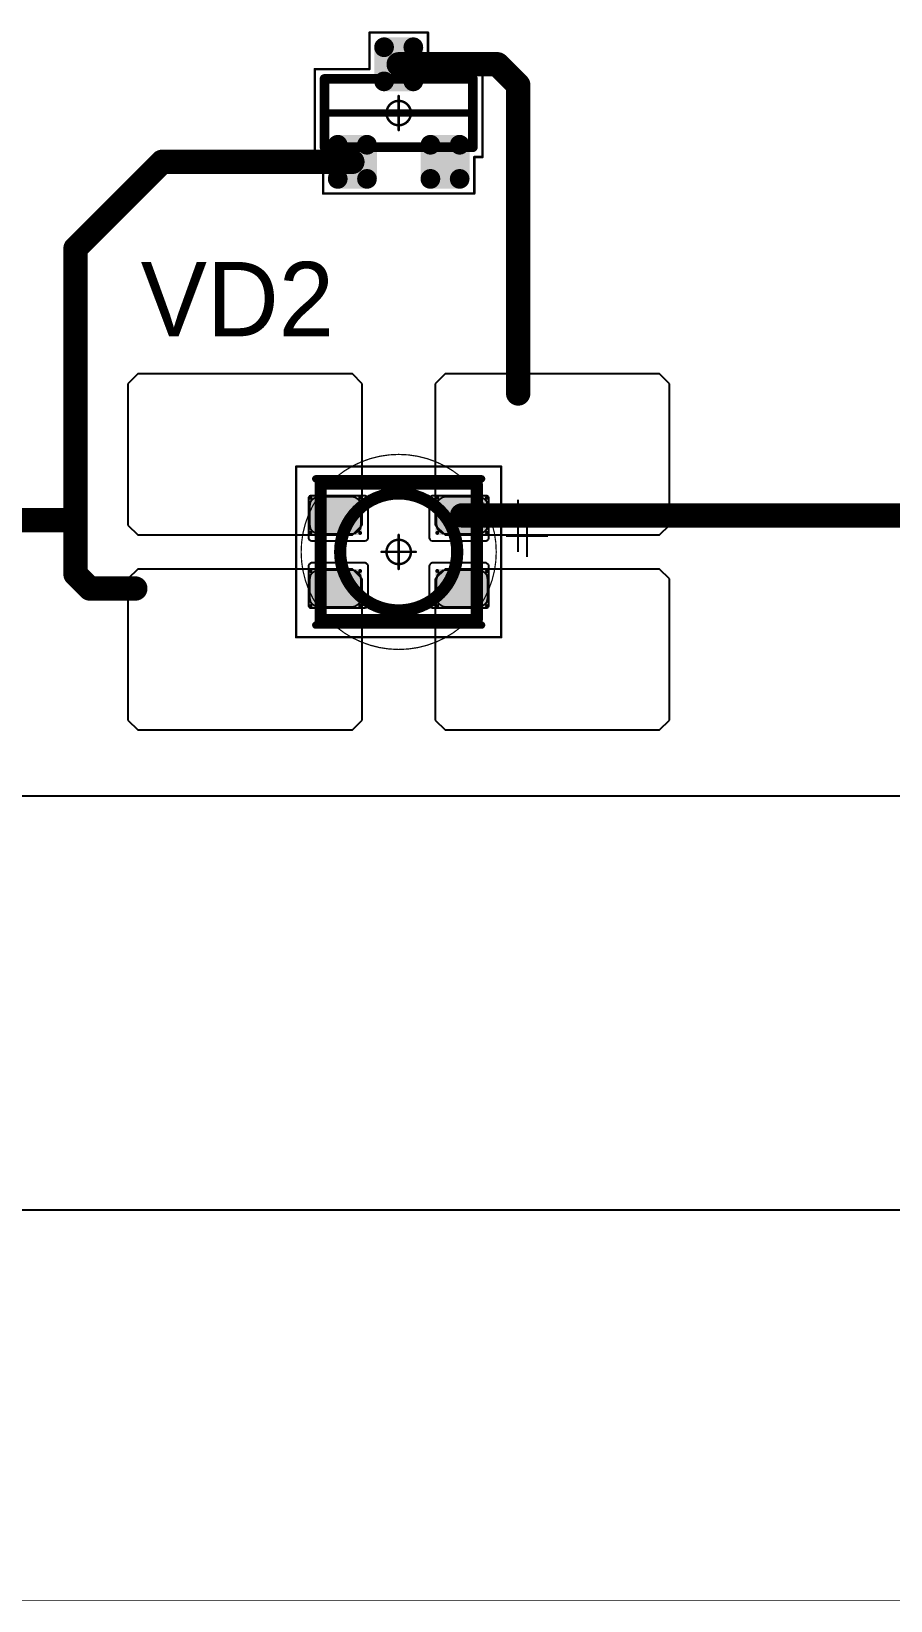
# Model space of a CAD drawing. Header units: millimetres. Extents: x 0 to 400, y 0 to 511.
# Drawn here: x 72.47 to 90.08, y 0 to 32.17 of the extents above; entities that cross this region are included whole.
import ezdxf

# ---------------------------------------------------------------- set-up
doc = ezdxf.new("R2010")
doc.units = ezdxf.units.MM
for name, color, linetype in [('Mechanical10', 56, 'Continuous'), ('Mechanical13', 56, 'Continuous'), ('Mechanical15', 56, 'Continuous'), ('Mechanical2', 216, 'Continuous'), ('TopLayer', 1, 'Continuous'), ('TopOverlay', 2, 'Continuous'), ('TopPaste', 8, 'Continuous'), ('TopSolder', 216, 'Continuous')]:
    doc.layers.add(name, color=color, linetype=linetype)

# ---------------------------------------------------------------- blocks, each defined once
blk = doc.blocks.new('SOT23_595')
at = {"layer": 'Mechanical13', "const_width": 0.2}
for points in [[(-0.7, 1.52), (0.7, 1.52)], [(-0.7, 1.52), (-0.7, -1.52)], [(0.7, 1.52), (0.7, -1.52)], [(-0.7, -1.52), (0.7, -1.52)]]:
    blk.add_lwpolyline(points, dxfattribs=at)
at = {"layer": 'Mechanical13', "const_width": 0.1}
for points in [[(-0.75, 1.52, 1), (-0.65, 1.52, 1)], [(-0.75, 1.52, 1), (-0.65, 1.52, 1)], [(0.65, 1.52, 1), (0.75, 1.52, 1)], [(0.65, 1.52, 1), (0.75, 1.52, 1)], [(-0.75, -1.52, 1), (-0.65, -1.52, 1)], [(-0.75, -1.52, 1), (-0.65, -1.52, 1)], [(0.65, -1.52, 1), (0.75, -1.52, 1)], [(0.65, -1.52, 1), (0.75, -1.52, 1)]]:
    blk.add_lwpolyline(points, format="xyb", close=True, dxfattribs=at)
at = {"layer": 'Mechanical15', "const_width": 0.05}
for points in [[(-0.9, 1.72), (-0.9, 1.55)], [(-0.9, 1.72), (0.9, 1.72)], [(0.9, 1.72), (0.9, 0.6)], [(-1.65, 1.55), (-1.65, -1.55)], [(-1.65, 1.55), (-0.9, 1.55)], [(0, 0.35), (0, -0.35)], [(0.9, 0.6), (1.65, 0.6)], [(1.65, 0.6), (1.65, -0.6)], [(-0.35, 0), (0.35, 0)], [(0.9, -0.6), (1.65, -0.6)], [(0.9, -0.6), (0.9, -1.72)], [(-1.65, -1.55), (-0.9, -1.55)], [(-0.9, -1.55), (-0.9, -1.72)], [(-0.9, -1.72), (0.9, -1.72)]]:
    blk.add_lwpolyline(points, dxfattribs=at)
at = {"layer": 'Mechanical15'}
for points, const_width in [([(-0.913, 1.72, 1), (-0.888, 1.72, 1)], 0.025), ([(-0.913, 1.72, 1), (-0.888, 1.72, 1)], 0.025), ([(0.888, 1.72, 1), (0.913, 1.72, 1)], 0.025), ([(0.888, 1.72, 1), (0.913, 1.72, 1)], 0.025), ([(-1.662, 1.55, 1), (-1.637, 1.55, 1)], 0.025), ([(-1.662, 1.55, 1), (-1.637, 1.55, 1)], 0.025), ([(-0.913, 1.55, 1), (-0.888, 1.55, 1)], 0.025), ([(-0.913, 1.55, 1), (-0.888, 1.55, 1)], 0.025), ([(-0.012, 0.35, 1), (0.012, 0.35, 1)], 0.025), ([(0.888, 0.6, 1), (0.913, 0.6, 1)], 0.025), ([(0.888, 0.6, 1), (0.913, 0.6, 1)], 0.025), ([(1.637, 0.6, 1), (1.662, 0.6, 1)], 0.025), ([(1.637, 0.6, 1), (1.662, 0.6, 1)], 0.025), ([(-0.362, 0, 1), (-0.337, 0, 1)], 0.025), ([(0.25, 0, 1), (-0.25, 0, 1)], 0.05), ([(-0.262, 0, 1), (-0.238, 0, 1)], 0.025), ([(0.238, 0, 1), (0.262, 0, 1)], 0.025), ([(0.337, 0, 1), (0.362, 0, 1)], 0.025), ([(-0.012, -0.35, 1), (0.012, -0.35, 1)], 0.025), ([(0.888, -0.6, 1), (0.913, -0.6, 1)], 0.025), ([(0.888, -0.6, 1), (0.913, -0.6, 1)], 0.025), ([(1.637, -0.6, 1), (1.662, -0.6, 1)], 0.025), ([(1.637, -0.6, 1), (1.662, -0.6, 1)], 0.025), ([(-1.662, -1.55, 1), (-1.637, -1.55, 1)], 0.025), ([(-1.662, -1.55, 1), (-1.637, -1.55, 1)], 0.025), ([(-0.913, -1.55, 1), (-0.888, -1.55, 1)], 0.025), ([(-0.913, -1.55, 1), (-0.888, -1.55, 1)], 0.025), ([(-0.913, -1.72, 1), (-0.888, -1.72, 1)], 0.025), ([(-0.913, -1.72, 1), (-0.888, -1.72, 1)], 0.025), ([(0.888, -1.72, 1), (0.913, -1.72, 1)], 0.025), ([(0.888, -1.72, 1), (0.913, -1.72, 1)], 0.025)]:
    blk.add_lwpolyline(points, format="xyb", close=True, dxfattribs=dict(at, const_width=const_width))
at = {"layer": 'TopLayer', "const_width": 0.1}
for points in [[(-1.4, 1.25, 1), (-1.3, 1.25, 1)], [(-0.7, 1.25, 1), (-0.6, 1.25, 1)], [(-1.4, 0.65, 1), (-1.3, 0.65, 1)], [(-0.7, 0.65, 1), (-0.6, 0.65, 1)], [(0.6, 0.3, 1), (0.7, 0.3, 1)], [(1.3, 0.3, 1), (1.4, 0.3, 1)], [(0.6, -0.3, 1), (0.7, -0.3, 1)], [(1.3, -0.3, 1), (1.4, -0.3, 1)], [(-1.4, -0.65, 1), (-1.3, -0.65, 1)], [(-0.7, -0.65, 1), (-0.6, -0.65, 1)], [(-1.4, -1.25, 1), (-1.3, -1.25, 1)], [(-0.7, -1.25, 1), (-0.6, -1.25, 1)]]:
    blk.add_lwpolyline(points, format="xyb", close=True, dxfattribs=at)
at = {"layer": 'TopLayer'}
for points in [[(-1.35, 1.35), (-1.35, 0.55), (-0.65, 1.35), (-0.65, 0.55)], [(-1.45, 1.25), (-1.45, 0.65), (-0.55, 1.25), (-0.55, 0.65)], [(0.65, 0.4), (0.65, -0.4), (1.35, 0.4), (1.35, -0.4)], [(0.55, 0.3), (0.55, -0.3), (1.45, 0.3), (1.45, -0.3)], [(-1.35, -0.55), (-1.35, -1.35), (-0.65, -0.55), (-0.65, -1.35)], [(-1.45, -0.65), (-1.45, -1.25), (-0.55, -0.65), (-0.55, -1.25)]]:
    blk.add_solid(points, dxfattribs=at)
at = {"layer": 'TopOverlay', "const_width": 0.15}
blk.add_lwpolyline([(0, 1.5), (0, -1.5)], dxfattribs=at)
at = {"layer": 'TopOverlay', "const_width": 0.075}
for points in [[(-0.038, 1.5, 1), (0.038, 1.5, 1)], [(-0.038, -1.5, 1), (0.038, -1.5, 1)]]:
    blk.add_lwpolyline(points, format="xyb", close=True, dxfattribs=at)
at = {"layer": 'TopPaste', "const_width": 0.075}
for points in [[(-1.387, 1.25, 1), (-1.313, 1.25, 1)], [(-0.687, 1.25, 1), (-0.613, 1.25, 1)], [(-1.387, 0.65, 1), (-1.313, 0.65, 1)], [(-0.687, 0.65, 1), (-0.613, 0.65, 1)], [(0.613, 0.3, 1), (0.687, 0.3, 1)], [(1.313, 0.3, 1), (1.387, 0.3, 1)], [(0.613, -0.3, 1), (0.687, -0.3, 1)], [(1.313, -0.3, 1), (1.387, -0.3, 1)], [(-1.387, -0.65, 1), (-1.313, -0.65, 1)], [(-0.687, -0.65, 1), (-0.613, -0.65, 1)], [(-1.387, -1.25, 1), (-1.313, -1.25, 1)], [(-0.687, -1.25, 1), (-0.613, -1.25, 1)]]:
    blk.add_lwpolyline(points, format="xyb", close=True, dxfattribs=at)
at = {"layer": 'TopPaste'}
for points in [[(-1.35, 1.325), (-1.35, 0.575), (-0.65, 1.325), (-0.65, 0.575)], [(-1.425, 1.25), (-1.425, 0.65), (-0.575, 1.25), (-0.575, 0.65)], [(0.65, 0.375), (0.65, -0.375), (1.35, 0.375), (1.35, -0.375)], [(0.575, 0.3), (0.575, -0.3), (1.425, 0.3), (1.425, -0.3)], [(-1.35, -0.575), (-1.35, -1.325), (-0.65, -0.575), (-0.65, -1.325)], [(-1.425, -0.65), (-1.425, -1.25), (-0.575, -0.65), (-0.575, -1.25)]]:
    blk.add_solid(points, dxfattribs=at)
at = {"layer": 'TopSolder', "const_width": 0.202}
for points in [[(-1.451, 1.25, 1), (-1.249, 1.25, 1)], [(-0.751, 1.25, 1), (-0.549, 1.25, 1)], [(-1.451, 0.65, 1), (-1.249, 0.65, 1)], [(-0.751, 0.65, 1), (-0.549, 0.65, 1)], [(0.549, 0.3, 1), (0.751, 0.3, 1)], [(1.249, 0.3, 1), (1.451, 0.3, 1)], [(0.549, -0.3, 1), (0.751, -0.3, 1)], [(1.249, -0.3, 1), (1.451, -0.3, 1)], [(-1.451, -0.65, 1), (-1.249, -0.65, 1)], [(-0.751, -0.65, 1), (-0.549, -0.65, 1)], [(-1.451, -1.25, 1), (-1.249, -1.25, 1)], [(-0.751, -1.25, 1), (-0.549, -1.25, 1)]]:
    blk.add_lwpolyline(points, format="xyb", close=True, dxfattribs=at)
at = {"layer": 'TopSolder'}
for points in [[(-1.35, 1.452), (-1.35, 0.448), (-0.65, 1.452), (-0.65, 0.448)], [(-1.552, 1.25), (-1.552, 0.65), (-0.448, 1.25), (-0.448, 0.65)], [(0.65, 0.502), (0.65, -0.502), (1.35, 0.502), (1.35, -0.502)], [(0.448, 0.3), (0.448, -0.3), (1.552, 0.3), (1.552, -0.3)], [(-1.35, -0.448), (-1.35, -1.452), (-0.65, -0.448), (-0.65, -1.452)], [(-1.552, -0.65), (-1.552, -1.25), (-0.448, -0.65), (-0.448, -1.25)]]:
    blk.add_solid(points, dxfattribs=at)
blk = doc.blocks.new('E65F_799')
at = {"layer": 'Mechanical13'}
for p, q in [((2.441, 1.071), (2.441, 0)), ((1.905, 0.536), (2.976, 0.536))]:
    blk.add_line(p, q, dxfattribs=at)
at = {"layer": 'Mechanical13', "const_width": 0.25}
for points in [[(-1.6, -1.4), (-1.6, 1.4)], [(-1.6, 1.4), (1.6, 1.4)], [(1.6, -1.4), (1.6, 1.4)], [(-1.6, -1.4), (1.6, -1.4)]]:
    blk.add_lwpolyline(points, dxfattribs=at)
at = {"layer": 'Mechanical13'}
for points, const_width in [([(-1.663, 1.4, 1), (-1.538, 1.4, 1)], 0.125), ([(-1.663, 1.4, 1), (-1.538, 1.4, 1)], 0.125), ([(1.2, 0, 1), (-1.2, 0, 1)], 0.25), ([(1.537, 1.4, 1), (1.662, 1.4, 1)], 0.125), ([(1.537, 1.4, 1), (1.662, 1.4, 1)], 0.125), ([(-1.263, 0, 1), (-1.138, 0, 1)], 0.125), ([(1.137, 0, 1), (1.262, 0, 1)], 0.125), ([(-1.663, -1.4, 1), (-1.538, -1.4, 1)], 0.125), ([(-1.663, -1.4, 1), (-1.538, -1.4, 1)], 0.125), ([(1.537, -1.4, 1), (1.662, -1.4, 1)], 0.125), ([(1.537, -1.4, 1), (1.662, -1.4, 1)], 0.125)]:
    blk.add_lwpolyline(points, format="xyb", close=True, dxfattribs=dict(at, const_width=const_width))
at = {"layer": 'Mechanical15', "const_width": 0.05}
for points in [[(-2.1, 1.75), (2.1, 1.75)], [(-2.1, -1.75), (-2.1, 1.75)], [(2.1, -1.75), (2.1, 1.75)], [(0, -0.35), (0, 0.35)], [(0, -0.35), (0, 0.35)], [(-0.35, 0), (0.35, 0)], [(-0.35, 0), (0.35, 0)], [(-2.1, -1.75), (2.1, -1.75)]]:
    blk.add_lwpolyline(points, dxfattribs=at)
at = {"layer": 'Mechanical15'}
for points, const_width in [([(-2.113, 1.75, 1), (-2.088, 1.75, 1)], 0.025), ([(-2.113, 1.75, 1), (-2.088, 1.75, 1)], 0.025), ([(2.087, 1.75, 1), (2.112, 1.75, 1)], 0.025), ([(2.087, 1.75, 1), (2.112, 1.75, 1)], 0.025), ([(-0.013, 0.35, 1), (0.012, 0.35, 1)], 0.025), ([(-0.013, 0.35, 1), (0.012, 0.35, 1)], 0.025), ([(-0.363, 0, 1), (-0.338, 0, 1)], 0.025), ([(-0.363, 0, 1), (-0.338, 0, 1)], 0.025), ([(0.25, 0, 1), (-0.25, 0, 1)], 0.05), ([(0.25, 0, 1), (-0.25, 0, 1)], 0.05), ([(-0.263, 0, 1), (-0.238, 0, 1)], 0.025), ([(-0.263, 0, 1), (-0.238, 0, 1)], 0.025), ([(0.237, 0, 1), (0.262, 0, 1)], 0.025), ([(0.237, 0, 1), (0.262, 0, 1)], 0.025), ([(0.337, 0, 1), (0.362, 0, 1)], 0.025), ([(0.337, 0, 1), (0.362, 0, 1)], 0.025), ([(-0.013, -0.35, 1), (0.012, -0.35, 1)], 0.025), ([(-0.013, -0.35, 1), (0.012, -0.35, 1)], 0.025), ([(-2.113, -1.75, 1), (-2.088, -1.75, 1)], 0.025), ([(-2.113, -1.75, 1), (-2.088, -1.75, 1)], 0.025), ([(2.087, -1.75, 1), (2.112, -1.75, 1)], 0.025), ([(2.087, -1.75, 1), (2.112, -1.75, 1)], 0.025)]:
    blk.add_lwpolyline(points, format="xyb", close=True, dxfattribs=dict(at, const_width=const_width))
at = {"layer": 'TopLayer'}
for p, q in [((-5.35, 3.65), (-5.55, 3.45)), ((-0.95, 3.65), (-5.35, 3.65)), ((-5.35, 3.65), (-5.35, 3.65)), ((-0.75, 3.45), (-0.95, 3.65)), ((0.95, 3.65), (0.75, 3.45)), ((5.35, 3.65), (0.95, 3.65)), ((0.95, 3.65), (0.95, 3.65)), ((5.55, 3.45), (5.35, 3.65)), ((-5.55, 3.45), (-5.55, 3.45)), ((-5.55, 3.45), (-5.55, 0.55)), ((-0.75, 0.55), (-0.75, 3.45)), ((0.75, 3.45), (0.75, 3.45)), ((0.75, 3.45), (0.75, 0.55)), ((5.55, 0.55), (5.55, 3.45)), ((-5.55, 0.55), (-5.35, 0.35)), ((-5.35, 0.35), (-0.95, 0.35)), ((-0.95, 0.35), (-0.75, 0.55)), ((0.75, 0.55), (0.95, 0.35)), ((0.95, 0.35), (5.35, 0.35)), ((5.35, 0.35), (5.55, 0.55)), ((-5.35, -0.35), (-5.55, -0.55)), ((-5.55, -0.55), (-5.55, -0.55)), ((-5.55, -0.55), (-5.55, -3.45)), ((-0.95, -0.35), (-5.35, -0.35)), ((-5.35, -0.35), (-5.35, -0.35)), ((-0.75, -0.55), (-0.95, -0.35)), ((-0.75, -3.45), (-0.75, -0.55)), ((0.95, -0.35), (0.75, -0.55)), ((0.75, -0.55), (0.75, -0.55)), ((0.75, -0.55), (0.75, -3.45)), ((5.35, -0.35), (0.95, -0.35)), ((0.95, -0.35), (0.95, -0.35)), ((5.55, -0.55), (5.35, -0.35)), ((5.55, -3.45), (5.55, -0.55)), ((-5.55, -3.45), (-5.35, -3.65)), ((-0.95, -3.65), (-0.75, -3.45)), ((0.75, -3.45), (0.95, -3.65)), ((5.35, -3.65), (5.55, -3.45)), ((-5.35, -3.65), (-0.95, -3.65)), ((0.95, -3.65), (5.35, -3.65))]:
    blk.add_line(p, q, dxfattribs=at)
at = {"layer": 'TopLayer', "const_width": 0.04}
for points in [[(-1.83, 1.11, 1), (-1.79, 1.11, 1)], [(-0.81, 1.11, 1), (-0.77, 1.11, 1)], [(0.77, 1.11, 1), (0.81, 1.11, 1)], [(1.79, 1.11, 1), (1.83, 1.11, 1)], [(-1.83, 0.39, 1), (-1.79, 0.39, 1)], [(-0.81, 0.39, 1), (-0.77, 0.39, 1)], [(0.77, 0.39, 1), (0.81, 0.39, 1)], [(1.79, 0.39, 1), (1.83, 0.39, 1)], [(-1.83, -0.39, 1), (-1.79, -0.39, 1)], [(-0.81, -0.39, 1), (-0.77, -0.39, 1)], [(0.77, -0.39, 1), (0.81, -0.39, 1)], [(1.79, -0.39, 1), (1.83, -0.39, 1)], [(-1.83, -1.11, 1), (-1.79, -1.11, 1)], [(-0.81, -1.11, 1), (-0.77, -1.11, 1)], [(0.77, -1.11, 1), (0.81, -1.11, 1)], [(1.79, -1.11, 1), (1.83, -1.11, 1)]]:
    blk.add_lwpolyline(points, format="xyb", close=True, dxfattribs=at)
at = {"layer": 'TopLayer'}
for points in [[(-1.85, 1.11), (-1.85, 0.39), (-0.75, 1.11), (-0.75, 0.39)], [(-1.81, 1.15), (-1.81, 0.35), (-0.79, 1.15), (-0.79, 0.35)], [(0.75, 1.11), (0.75, 0.39), (1.85, 1.11), (1.85, 0.39)], [(0.79, 1.15), (0.79, 0.35), (1.81, 1.15), (1.81, 0.35)], [(-1.85, -0.39), (-1.85, -1.11), (-0.75, -0.39), (-0.75, -1.11)], [(-1.81, -0.35), (-1.81, -1.15), (-0.79, -0.35), (-0.79, -1.15)], [(0.75, -0.39), (0.75, -1.11), (1.85, -0.39), (1.85, -1.11)], [(0.79, -0.35), (0.79, -1.15), (1.81, -0.35), (1.81, -1.15)]]:
    blk.add_solid(points, dxfattribs=at)
at = {"layer": 'TopOverlay'}
for p, q in [((2.628, 0.757), (2.628, -0.1)), ((2.2, 0.328), (3.057, 0.328))]:
    blk.add_line(p, q, dxfattribs=at)
at = {"layer": 'TopOverlay', "const_width": 0.15}
for points in [[(-1.7, 1.5), (1.7, 1.5)], [(-1.7, -1.5), (1.7, -1.5)]]:
    blk.add_lwpolyline(points, dxfattribs=at)
at = {"layer": 'TopOverlay', "const_width": 0.075}
for points in [[(-1.738, 1.5, 1), (-1.663, 1.5, 1)], [(1.662, 1.5, 1), (1.737, 1.5, 1)], [(-1.738, -1.5, 1), (-1.663, -1.5, 1)], [(1.662, -1.5, 1), (1.737, -1.5, 1)]]:
    blk.add_lwpolyline(points, format="xyb", close=True, dxfattribs=at)
at = {"layer": 'TopPaste'}
for p, q in [((-1.814, 1.011), (-1.829, 0.938)), ((-1.773, 1.073), (-1.814, 1.011)), ((-1.711, 1.114), (-1.773, 1.073)), ((-1.638, 1.129), (-1.711, 1.114)), ((-0.963, 1.129), (-1.638, 1.129)), ((-0.889, 1.114), (-0.963, 1.129)), ((-0.827, 1.073), (-0.889, 1.114)), ((-0.786, 1.011), (-0.827, 1.073)), ((-0.771, 0.938), (-0.786, 1.011)), ((0.786, 1.011), (0.771, 0.938)), ((0.827, 1.073), (0.786, 1.011)), ((0.889, 1.114), (0.827, 1.073)), ((0.962, 1.129), (0.889, 1.114)), ((1.637, 1.129), (0.962, 1.129)), ((1.711, 1.114), (1.637, 1.129)), ((1.773, 1.073), (1.711, 1.114)), ((1.814, 1.011), (1.773, 1.073)), ((1.829, 0.938), (1.814, 1.011)), ((-1.829, 0.938), (-1.829, 0.563)), ((-0.771, 0.563), (-0.771, 0.938)), ((0.771, 0.938), (0.771, 0.563)), ((1.829, 0.563), (1.829, 0.938)), ((-1.829, 0.563), (-1.814, 0.489)), ((-1.814, 0.489), (-1.773, 0.427)), ((-1.773, 0.427), (-1.711, 0.386)), ((-1.711, 0.386), (-1.638, 0.371)), ((-1.638, 0.371), (-0.963, 0.371)), ((-0.963, 0.371), (-0.889, 0.386)), ((-0.889, 0.386), (-0.827, 0.427)), ((-0.827, 0.427), (-0.786, 0.489)), ((-0.786, 0.489), (-0.771, 0.563)), ((0.771, 0.563), (0.786, 0.489)), ((0.786, 0.489), (0.827, 0.427)), ((0.827, 0.427), (0.889, 0.386)), ((0.889, 0.386), (0.962, 0.371)), ((0.962, 0.371), (1.637, 0.371)), ((1.637, 0.371), (1.711, 0.386)), ((1.711, 0.386), (1.773, 0.427)), ((1.773, 0.427), (1.814, 0.489)), ((1.814, 0.489), (1.829, 0.563)), ((-1.814, -0.489), (-1.829, -0.563)), ((-1.829, -0.563), (-1.829, -0.938)), ((-1.773, -0.427), (-1.814, -0.489)), ((-1.711, -0.386), (-1.773, -0.427)), ((-1.638, -0.371), (-1.711, -0.386)), ((-0.963, -0.371), (-1.638, -0.371)), ((-0.889, -0.386), (-0.963, -0.371)), ((-0.827, -0.427), (-0.889, -0.386)), ((-0.786, -0.489), (-0.827, -0.427)), ((-0.771, -0.563), (-0.786, -0.489)), ((-0.771, -0.938), (-0.771, -0.563)), ((0.786, -0.489), (0.771, -0.563)), ((0.771, -0.563), (0.771, -0.938)), ((0.827, -0.427), (0.786, -0.489)), ((0.889, -0.386), (0.827, -0.427)), ((0.962, -0.371), (0.889, -0.386)), ((1.637, -0.371), (0.962, -0.371)), ((1.711, -0.386), (1.637, -0.371)), ((1.773, -0.427), (1.711, -0.386)), ((1.814, -0.489), (1.773, -0.427)), ((1.829, -0.563), (1.814, -0.489)), ((1.829, -0.938), (1.829, -0.563)), ((-1.829, -0.938), (-1.814, -1.011)), ((-0.786, -1.011), (-0.771, -0.938)), ((0.771, -0.938), (0.786, -1.011)), ((1.814, -1.011), (1.829, -0.938)), ((-1.814, -1.011), (-1.773, -1.073)), ((-1.773, -1.073), (-1.711, -1.114)), ((-1.711, -1.114), (-1.638, -1.129)), ((-1.638, -1.129), (-0.963, -1.129)), ((-0.963, -1.129), (-0.889, -1.114)), ((-0.889, -1.114), (-0.827, -1.073)), ((-0.827, -1.073), (-0.786, -1.011)), ((0.786, -1.011), (0.827, -1.073)), ((0.827, -1.073), (0.889, -1.114)), ((0.889, -1.114), (0.962, -1.129)), ((0.962, -1.129), (1.637, -1.129)), ((1.637, -1.129), (1.711, -1.114)), ((1.711, -1.114), (1.773, -1.073)), ((1.773, -1.073), (1.814, -1.011))]:
    blk.add_line(p, q, dxfattribs=at)
at = {"layer": 'TopSolder'}
for p, q in [((-1.842, 1.129), (-1.85, 1.111)), ((-1.85, 1.111), (-1.85, 1.101)), ((-1.85, 1.101), (-1.85, 1.101)), ((-1.85, 1.101), (-1.85, 0.301)), ((-1.828, 1.143), (-1.842, 1.129)), ((-1.81, 1.151), (-1.828, 1.143)), ((-1.8, 1.151), (-1.81, 1.151)), ((-0.7, 1.151), (-1.8, 1.151)), ((-0.685, 1.151), (-0.7, 1.151)), ((-0.7, 1.151), (-0.7, 1.151)), ((-0.658, 1.139), (-0.685, 1.151)), ((-0.636, 1.118), (-0.658, 1.139)), ((-0.625, 1.09), (-0.636, 1.118)), ((-0.625, 1.076), (-0.625, 1.09)), ((-0.625, 0.301), (-0.625, 1.076)), ((0.636, 1.118), (0.625, 1.09)), ((0.625, 1.09), (0.625, 1.076)), ((0.625, 1.076), (0.625, 1.076)), ((0.625, 1.076), (0.625, 0.301)), ((0.657, 1.139), (0.636, 1.118)), ((0.685, 1.151), (0.657, 1.139)), ((0.7, 1.151), (0.685, 1.151)), ((1.8, 1.151), (0.7, 1.151)), ((1.81, 1.151), (1.8, 1.151)), ((1.8, 1.151), (1.8, 1.151)), ((1.828, 1.143), (1.81, 1.151)), ((1.842, 1.129), (1.828, 1.143)), ((1.85, 1.111), (1.842, 1.129)), ((1.85, 1.101), (1.85, 1.111)), ((1.85, 0.301), (1.85, 1.101)), ((-1.85, 0.301), (-1.85, 0.286)), ((-1.85, 0.286), (-1.839, 0.258)), ((-1.839, 0.258), (-1.818, 0.237)), ((-1.818, 0.237), (-1.79, 0.226)), ((-1.79, 0.226), (-1.775, 0.226)), ((-1.775, 0.226), (-1.775, 0.226)), ((-1.775, 0.226), (-0.7, 0.226)), ((-0.7, 0.226), (-0.685, 0.226)), ((-0.685, 0.226), (-0.658, 0.237)), ((-0.658, 0.237), (-0.636, 0.258)), ((-0.636, 0.258), (-0.625, 0.286)), ((-0.625, 0.286), (-0.625, 0.301)), ((-0.625, 0.301), (-0.625, 0.301)), ((0.625, 0.301), (0.625, 0.286)), ((0.625, 0.286), (0.636, 0.258)), ((0.636, 0.258), (0.657, 0.237)), ((0.657, 0.237), (0.685, 0.226)), ((0.685, 0.226), (0.7, 0.226)), ((0.7, 0.226), (0.7, 0.226)), ((0.7, 0.226), (1.775, 0.226)), ((1.775, 0.226), (1.79, 0.226)), ((1.79, 0.226), (1.817, 0.237)), ((1.817, 0.237), (1.839, 0.258)), ((1.839, 0.258), (1.85, 0.286)), ((1.85, 0.286), (1.85, 0.301)), ((1.85, 0.301), (1.85, 0.301)), ((-1.839, -0.257), (-1.85, -0.285)), ((-1.85, -0.285), (-1.85, -0.299)), ((-1.85, -0.299), (-1.85, -0.299)), ((-1.85, -0.299), (-1.85, -1.099)), ((-1.818, -0.236), (-1.839, -0.257)), ((-1.79, -0.224), (-1.818, -0.236)), ((-1.775, -0.224), (-1.79, -0.224)), ((-0.7, -0.224), (-1.775, -0.224)), ((-0.685, -0.224), (-0.7, -0.224)), ((-0.7, -0.224), (-0.7, -0.224)), ((-0.658, -0.236), (-0.685, -0.224)), ((-0.636, -0.257), (-0.658, -0.236)), ((-0.625, -0.285), (-0.636, -0.257)), ((-0.625, -0.299), (-0.625, -0.285)), ((-0.625, -1.074), (-0.625, -0.299)), ((0.636, -0.257), (0.625, -0.285)), ((0.625, -0.285), (0.625, -0.299)), ((0.625, -0.299), (0.625, -0.299)), ((0.625, -0.299), (0.625, -1.074)), ((0.657, -0.236), (0.636, -0.257)), ((0.685, -0.224), (0.657, -0.236)), ((0.7, -0.224), (0.685, -0.224)), ((1.775, -0.224), (0.7, -0.224)), ((1.79, -0.224), (1.775, -0.224)), ((1.775, -0.224), (1.775, -0.224)), ((1.817, -0.236), (1.79, -0.224)), ((1.839, -0.257), (1.817, -0.236)), ((1.85, -0.285), (1.839, -0.257)), ((1.85, -0.299), (1.85, -0.285)), ((1.85, -1.099), (1.85, -0.299)), ((-1.85, -1.099), (-1.85, -1.109)), ((-1.85, -1.109), (-1.842, -1.128)), ((-1.842, -1.128), (-1.828, -1.142)), ((-1.828, -1.142), (-1.81, -1.149)), ((-1.81, -1.149), (-1.8, -1.149)), ((-1.8, -1.149), (-0.7, -1.149)), ((-1.8, -1.149), (-1.8, -1.149)), ((-0.7, -1.149), (-0.685, -1.149)), ((-0.685, -1.149), (-0.658, -1.138)), ((-0.658, -1.138), (-0.636, -1.117)), ((-0.636, -1.117), (-0.625, -1.089)), ((-0.625, -1.089), (-0.625, -1.074)), ((-0.625, -1.074), (-0.625, -1.074)), ((0.625, -1.074), (0.625, -1.089)), ((0.625, -1.089), (0.636, -1.117)), ((0.636, -1.117), (0.657, -1.138)), ((0.657, -1.138), (0.685, -1.149)), ((0.685, -1.149), (0.7, -1.149)), ((0.7, -1.149), (1.8, -1.149)), ((0.7, -1.149), (0.7, -1.149)), ((1.8, -1.149), (1.81, -1.149)), ((1.81, -1.149), (1.828, -1.142)), ((1.828, -1.142), (1.842, -1.128)), ((1.842, -1.128), (1.85, -1.109)), ((1.85, -1.109), (1.85, -1.099)), ((1.85, -1.099), (1.85, -1.099))]:
    blk.add_line(p, q, dxfattribs=at)

msp = doc.modelspace()

# ---------------------------------------------------------------- linework, layer by layer
at = {"layer": 'Mechanical10', "const_width": 0.01}
msp.add_lwpolyline([(0, 0), (400, 0)], dxfattribs=at)
at = {"layer": 'Mechanical2'}
for points, const_width in [([(82, 21.5, 1), (78, 21.5, 1)], 0.0254), ([(80, 23.5, 1), (80, 23.5, 1)], 0.0005), ([(77.994, 21.5, 1), (78.006, 21.5, 1)], 0.0127), ([(78, 21.5, 1), (78, 21.5, 1)], 0.0005), ([(81.994, 21.5, 1), (82.006, 21.5, 1)], 0.0127), ([(82, 21.5, 1), (82, 21.5, 1)], 0.0005), ([(80, 19.5, 1), (80, 19.5, 1)], 0.0005)]:
    msp.add_lwpolyline(points, format="xyb", close=True, dxfattribs=dict(at, const_width=const_width))
at = {"layer": 'Mechanical2', "const_width": 0.001}
for points in [[(80, 19.5), (80, 23.5)], [(78, 21.5), (82, 21.5)]]:
    msp.add_lwpolyline(points, dxfattribs=at)
at = {"layer": 'TopLayer'}
for p, q in [((51.875, 16.5), (120.5, 16.5)), ((195.875, 8), (43.25, 8))]:
    msp.add_line(p, q, dxfattribs=at)
at = {"layer": 'TopLayer', "const_width": 0.5}
for points in [[(80, 31.5), (82.025, 31.5)], [(82.025, 31.5), (82.45, 31.075)], [(82.45, 24.75), (82.45, 31.075)], [(73.375, 27.725), (75.15, 29.5)], [(75.15, 29.5), (79.05, 29.5)], [(73.375, 22.15), (73.375, 27.725)], [(61.4, 22.15), (73.375, 22.15)], [(73.375, 21.043), (73.375, 22.15)], [(81.3, 22.25), (93.275, 22.25)], [(73.375, 21.043), (73.668, 20.75)], [(73.668, 20.75), (74.6, 20.75)]]:
    msp.add_lwpolyline(points, dxfattribs=at)
at = {"layer": 'TopLayer', "const_width": 0.25}
for points in [[(79.875, 31.5, 1), (80.125, 31.5, 1)], [(81.9, 31.5, 1), (82.15, 31.5, 1)], [(81.9, 31.5, 1), (82.15, 31.5, 1)], [(82.325, 31.075, 1), (82.575, 31.075, 1)], [(82.325, 31.075, 1), (82.575, 31.075, 1)], [(75.025, 29.5, 1), (75.275, 29.5, 1)], [(75.025, 29.5, 1), (75.275, 29.5, 1)], [(78.925, 29.5, 1), (79.175, 29.5, 1)], [(73.25, 27.725, 1), (73.5, 27.725, 1)], [(73.25, 27.725, 1), (73.5, 27.725, 1)], [(82.325, 24.75, 1), (82.575, 24.75, 1)], [(73.25, 22.15, 1), (73.5, 22.15, 1)], [(73.25, 22.15, 1), (73.5, 22.15, 1)], [(73.25, 22.15, 1), (73.5, 22.15, 1)], [(81.175, 22.25, 1), (81.425, 22.25, 1)], [(73.25, 21.043, 1), (73.5, 21.043, 1)], [(73.25, 21.043, 1), (73.5, 21.043, 1)], [(73.543, 20.75, 1), (73.793, 20.75, 1)], [(73.543, 20.75, 1), (73.793, 20.75, 1)], [(74.475, 20.75, 1), (74.725, 20.75, 1)]]:
    msp.add_lwpolyline(points, format="xyb", close=True, dxfattribs=at)

# ---------------------------------------------------------------- block references
for name, p, rotation in [('SOT23_595', (80, 30.5), 90), ('E65F_799', (80, 21.5), 360)]:
    msp.add_blockref(name, p, dxfattribs=dict(rotation=rotation))

# ---------------------------------------------------------------- texts
at = {"layer": 'TopOverlay'}
msp.add_text('VD2', height=1.524, dxfattribs=at).set_placement((74.71, 25.923))

doc.saveas('drawing.dxf')
